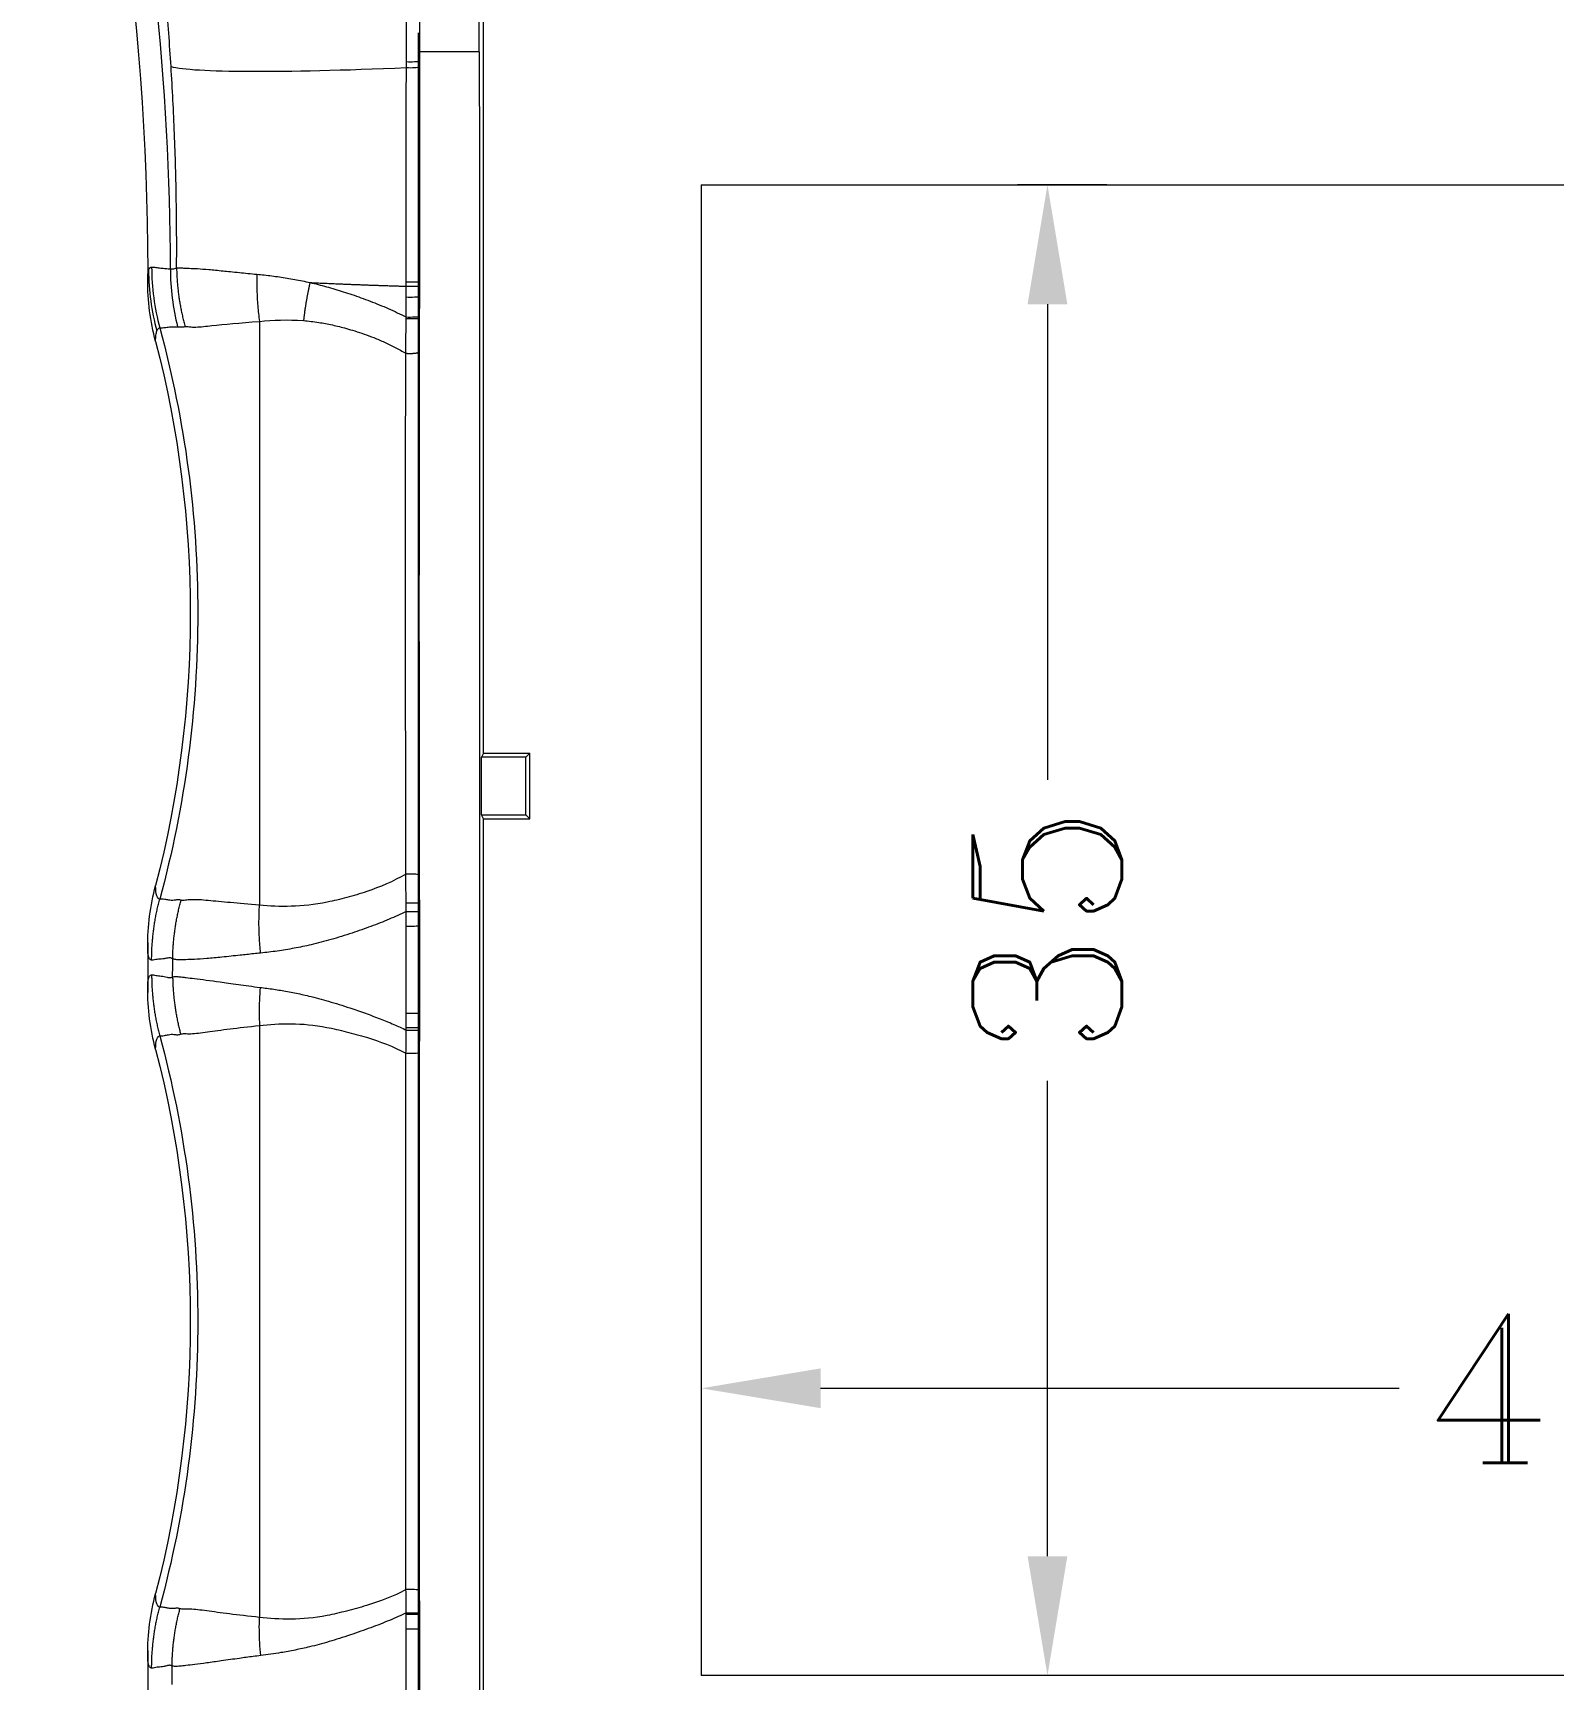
# Model space of a CAD drawing. Header units: millimetres. Extents: x -2408 to -1447, y -915 to -594.
# Drawn here: x -2146.39 to -2110.69, y -817.92 to -779.26 of the extents above; entities that cross this region are included whole.
import ezdxf

# ---------------------------------------------------------------- set-up
doc = ezdxf.new("R2010")
doc.units = ezdxf.units.MM
doc.layers.get('0').update_dxf_attribs({"linetype": 'CONTINUOUS'})
doc.layers.get('Defpoints').update_dxf_attribs({"linetype": 'CONTINUOUS'})
doc.layers.add('4', color=7, linetype='CONTINUOUS', true_color=0xffffff)
doc.styles.add('ROMANC', font='romanc.shx', dxfattribs={"bigfont": 'gbcbig.shx'})
doc.dimstyles.new('YanXiu', dxfattribs={"dimtxt": 2.5, "dimasz": 2.2, "dimexe": 0.66, "dimexo": 0.66, "dimgap": 0.66, "dimtad": 0, "dimdsep": 46, "dimtxsty": 'ROMANC', "dimcen": 0, "dimclrd": 256, "dimclre": 131, "dimclrt": 42, "dimazin": 2, "dimtfac": 1, "dimtofl": 0, "dimtmove": 0, "dimatfit": 3, "dimfxl": 0, "dimlwd": 5, "dimlwe": 5, "dimarcsym": 0})

# ---------------------------------------------------------------- blocks, each defined once
blk = doc.blocks.new('*D74')
at = {"color": 131, "lineweight": 5}
for p, q in [((1289.093, 584.17), (1287.001, 584.17)), ((1290.906, 549.17), (1287.001, 549.17))]:
    blk.add_line(p, q, dxfattribs=at)
at = {"lineweight": 5}
for p, q in [((1287.701, 581.37), (1287.701, 570.203)), ((1287.701, 551.97), (1287.701, 563.137))]:
    blk.add_line(p, q, dxfattribs=at)
for points in [[(1287.234, 581.37), (1288.168, 581.37), (1287.701, 584.17)], [(1287.234, 551.97), (1288.168, 551.97), (1287.701, 549.17)]]:
    blk.add_solid(points)
at = {"layer": 'Defpoints', "color": 0}
for p in [(1287.701, 584.17), (1289.793, 584.17, 35), (1291.606, 549.17, 35)]:
    blk.add_point(p, dxfattribs=at)
at = {"color": 42, "insert": (1287.701, 566.67), "char_height": 3.5, "attachment_point": 5, "rotation": 90, "style": 'ROMANC'}
blk.add_mtext('35', dxfattribs=at)
blk = doc.blocks.new('*D75')
at = {"color": 131, "lineweight": 5}
for p, q in [((1279.573, 557.582), (1279.573, 555.214)), ((1319.573, 557.582), (1319.573, 555.214))]:
    blk.add_line(p, q, dxfattribs=at)
at = {"lineweight": 5}
for p, q in [((1282.373, 555.913), (1295.956, 555.913)), ((1316.773, 555.913), (1303.189, 555.913))]:
    blk.add_line(p, q, dxfattribs=at)
for points in [[(1282.373, 556.38), (1282.373, 555.447), (1279.573, 555.913)], [(1316.773, 556.38), (1316.773, 555.447), (1319.573, 555.913)]]:
    blk.add_solid(points)
at = {"layer": 'Defpoints', "color": 0}
for p in [(1279.573, 558.282, 35), (1319.573, 558.282, 35), (1319.573, 555.913)]:
    blk.add_point(p, dxfattribs=at)
at = {"color": 42, "insert": (1299.573, 555.913), "char_height": 3.5, "attachment_point": 5, "style": 'ROMANC'}
blk.add_mtext('40', dxfattribs=at)

msp = doc.modelspace()

# ---------------------------------------------------------------- linework, layer by layer
at = {"layer": '4', "color": 7, "linetype": 'Continuous', "lineweight": 5}
for p, q in [((-2135.806, -796.172, 35), (-2135.806, -771.913, 35)), ((-2137.33, -779.92, 35), (-2137.31, -779.92, 35)), ((-2135.904, -779.706, 35), (-2137.31, -779.706, 35)), ((-2130.691, -782.832, 35), (-2090.691, -782.832, 35)), ((-2130.691, -782.832, 35), (-2130.691, -817.832, 35)), ((-2143.669, -784.832, 35), (-2143.691, -784.832, 35)), ((-2143.691, -784.832, 35), (-2143.691, -785.062, 35)), ((-2137.331, -785.101, 35), (-2137.312, -785.097, 35)), ((-2137.331, -785.455, 35), (-2137.312, -785.455, 35)), ((-2137.331, -785.96, 35), (-2137.313, -785.961, 35)), ((-2135.806, -796.172, 35), (-2135.852, -796.265, 35)), ((-2134.813, -796.265, 35), (-2135.852, -796.265, 35)), ((-2135.852, -797.62, 35), (-2135.852, -796.265, 35)), ((-2135.806, -796.172, 35), (-2134.721, -796.172, 35)), ((-2134.721, -796.172, 35), (-2134.813, -796.265, 35)), ((-2134.813, -797.62, 35), (-2134.813, -796.265, 35)), ((-2134.721, -797.713, 35), (-2134.721, -796.172, 35)), ((-2135.852, -797.62, 35), (-2134.813, -797.62, 35)), ((-2135.806, -797.713, 35), (-2135.852, -797.62, 35)), ((-2135.806, -821.972, 35), (-2135.806, -797.713, 35)), ((-2135.806, -797.713, 35), (-2134.721, -797.713, 35)), ((-2134.721, -797.713, 35), (-2134.813, -797.62, 35)), ((-2137.331, -799.7, 35), (-2137.312, -799.697, 35)), ((-2137.331, -800.23, 35), (-2137.311, -800.23, 35)), ((-2143.691, -800.727, 35), (-2143.691, -801.687, 35)), ((-2137.331, -802.276, 35), (-2137.311, -802.276, 35)), ((-2137.331, -802.616, 35), (-2137.312, -802.621, 35)), ((-2137.331, -816.401, 35), (-2137.312, -816.397, 35)), ((-2137.33, -816.744, 35), (-2137.311, -816.744, 35)), ((-2143.691, -817.352, 35), (-2143.691, -818.312, 35)), ((-2090.691, -817.832, 35), (-2130.691, -817.832, 35))]:
    msp.add_line(p, q, dxfattribs=at)
at = {"layer": '4', "color": 7, "linetype": 'Continuous', "lineweight": 5, "extrusion": (0, 0, -1)}
for centre, radius, start, end in [((2203.259, -784.832, -35), 59.568, 162.70001, 180), ((2168.13, -792.895, -35), 25.439, 165.4524, 194.5475), ((2168.13, -809.52, -35), 25.439, 165.4525, 194.5475)]:
    msp.add_arc(centre, radius, start, end, dxfattribs=at)
at = {"layer": '4', "color": 7, "linetype": 'Continuous', "lineweight": 5}
for centre, major_axis, ratio, start_param, end_param in [((-2133.298, -779.284, 35), (-9.976, -0.69), 0.054645, 0.158268, 1.119252), ((-2137.53, -779.92, 35), (-0.2, 0), 0.088503, 1.12535, 3.124071), ((-2137.53, -780.06, 35), (-0.2, 0), 0.087835, 1.124176, 3.124083), ((-2138.171, -784.832, 35), (-5.326, 1.374), 0.994395, 0.253894, 0.51783), ((-2138.106, -784.752, 35), (0.275, 5.493), 0.998486, 1.621938, 1.885169), ((-2137.705, -784.799, 35), (0.22, 5.496), 0.99133, 1.611012, 1.86115), ((-2137.531, -785.101, 35), (-0.2, 0), 0.043201, 1.104211, 3.124123), ((-2137.531, -785.455, 35), (-0.2, 0), 0.041864, 1.1045, 3.124124), ((-2137.531, -785.959, 35), (-0.2, 0.001), 0.047769, 1.102868, 3.124117), ((-2137.531, -785.924, 35), (-0.2, 0), 0.042414, 1.104905, 3.124122), ((-2137.532, -799.033, 35), (-0.2, 0), 0.095885, 3.159144, 5.227813), ((-2137.531, -799.7, 35), (-0.2, 0), 0.008289, 3.159043, 5.182129), ((-2137.531, -799.889, 35), (-0.2, 0), 0.019082, 1.112515, 3.124126), ((-2137.53, -800.23, 35), (-0.2, 0), 0.019407, 1.112674, 3.124136), ((-2137.53, -802.276, 35), (-0.2, 0), 0.01626, 1.113296, 3.124137), ((-2137.531, -802.616, 35), (-0.2, 0), 0.016604, 1.113385, 3.124136), ((-2137.531, -803.204, 35), (-0.2, 0), 0.09033, 1.079577, 3.12408), ((-2137.531, -815.831, 35), (-0.2, 0), 0.079997, 3.159105, 5.202777), ((-2137.531, -816.401, 35), (-0.2, 0), 0.006428, 3.159045, 5.168611), ((-2137.53, -816.744, 35), (-0.2, 0), 0.006096, 3.159046, 5.168618)]:
    msp.add_ellipse(centre, major_axis=major_axis, ratio=ratio, start_param=start_param, end_param=end_param, dxfattribs=at)
for points, degree in [([(-2135.904, -779.706, 35), (-2135.905, -777.937, 35), (-2135.907, -774.397, 35), (-2135.909, -769.086, 35), (-2135.91, -765.545, 35), (-2135.91, -763.774, 35)], 3), ([(-2137.294, -765.056, 35), (-2137.294, -765.667, 35), (-2137.296, -766.885, 35), (-2137.298, -768.711, 35), (-2137.3, -770.536, 35), (-2137.302, -772.365, 35), (-2137.305, -774.199, 35), (-2137.307, -776.035, 35), (-2137.309, -777.873, 35), (-2137.31, -779.094, 35), (-2137.31, -779.706, 35)], 3), ([(-2143.157, -784.802, 35), (-2143.16, -780.467, 35), (-2143.633, -776.132, 35), (-2144.566, -771.898, 35)], 3), ([(-2137.33, -779.92, 35), (-2137.33, -779.691, 35), (-2137.33, -779.471, 35), (-2137.33, -779.261, 35)], 3), ([(-2143.012, -784.776, 35), (-2143.008, -784.252, 35), (-2143.012, -783.203, 35), (-2143.056, -781.628, 35), (-2143.11, -780.577, 35), (-2143.143, -780.051, 35)], 3), ([(-2137.617, -780.076, 35), (-2137.617, -780.052, 35), (-2137.617, -780.006, 35), (-2137.617, -779.959, 35), (-2137.617, -779.936, 35)], 3), ([(-2137.331, -785.101, 35), (-2137.331, -784.511, 35), (-2137.331, -783.347, 35), (-2137.331, -781.671, 35), (-2137.331, -780.59, 35), (-2137.33, -780.06, 35)], 3), ([(-2137.33, -780.06, 35), (-2137.33, -780.037, 35), (-2137.33, -779.99, 35), (-2137.33, -779.943, 35), (-2137.33, -779.92, 35)], 3), ([(-2137.31, -779.706, 35), (-2137.31, -779.777, 35), (-2137.31, -779.849, 35), (-2137.31, -779.92, 35)], 3), ([(-2135.904, -779.706, 35), (-2135.896, -797.928, 35), (-2135.894, -816.194, 35), (-2135.9, -834.432, 35)], 3), ([(-2137.621, -785.109, 35), (-2137.621, -784.518, 35), (-2137.621, -783.359, 35), (-2137.619, -781.684, 35), (-2137.618, -780.605, 35), (-2137.617, -780.076, 35)], 3), ([(-2143.691, -785.062, 35), (-2143.691, -785.011, 35), (-2143.687, -784.922, 35), (-2143.676, -784.858, 35), (-2143.669, -784.832, 35)], 3), ([(-2143.506, -786.505, 35), (-2143.629, -786.034, 35), (-2143.691, -785.549, 35), (-2143.691, -785.062, 35)], 3), ([(-2143.669, -784.832, 35), (-2143.661, -784.807, 35), (-2143.642, -784.77, 35), (-2143.614, -784.758, 35), (-2143.598, -784.759, 35)], 3), ([(-2143.598, -784.759, 35), (-2143.583, -784.76, 35), (-2143.551, -784.762, 35), (-2143.498, -784.769, 35), (-2143.442, -784.776, 35), (-2143.384, -784.782, 35), (-2143.326, -784.787, 35), (-2143.268, -784.792, 35), (-2143.211, -784.798, 35), (-2143.175, -784.801, 35), (-2143.157, -784.802, 35)], 3), ([(-2143.157, -784.802, 35), (-2143.139, -784.803, 35), (-2143.103, -784.802, 35), (-2143.054, -784.796, 35), (-2143.026, -784.785, 35), (-2143.012, -784.776, 35)], 3), ([(-2141.127, -784.928, 35), (-2141.13, -785.052, 35), (-2141.13, -785.3, 35), (-2141.11, -785.67, 35), (-2141.082, -785.915, 35), (-2141.065, -786.036, 35)], 3), ([(-2137.621, -785.21, 35), (-2137.621, -785.176, 35), (-2137.621, -785.142, 35), (-2137.621, -785.109, 35)], 3), ([(-2137.621, -785.463, 35), (-2137.621, -785.378, 35), (-2137.621, -785.294, 35), (-2137.621, -785.21, 35)], 3), ([(-2137.621, -785.931, 35), (-2137.621, -785.853, 35), (-2137.621, -785.698, 35), (-2137.621, -785.541, 35), (-2137.621, -785.463, 35)], 3), ([(-2137.331, -785.202, 35), (-2137.331, -785.169, 35), (-2137.331, -785.135, 35), (-2137.331, -785.101, 35)], 3), ([(-2137.331, -785.455, 35), (-2137.331, -785.413, 35), (-2137.331, -785.329, 35), (-2137.331, -785.244, 35), (-2137.331, -785.202, 35)], 3), ([(-2137.331, -785.924, 35), (-2137.331, -785.847, 35), (-2137.331, -785.691, 35), (-2137.331, -785.534, 35), (-2137.331, -785.455, 35)], 3), ([(-2137.312, -785.455, 35), (-2137.312, -785.539, 35), (-2137.312, -785.706, 35), (-2137.313, -785.877, 35), (-2137.313, -785.961, 35)], 3), ([(-2137.312, -785.097, 35), (-2137.312, -785.219, 35), (-2137.312, -785.333, 35), (-2137.312, -785.455, 35)], 3), ([(-2143.475, -786.259, 35), (-2143.467, -786.236, 35), (-2143.447, -786.202, 35), (-2143.422, -786.19, 35), (-2143.407, -786.19, 35)], 3), ([(-2141.065, -786.036, 35), (-2140.753, -786.006, 35), (-2140.408, -785.988, 35), (-2140.032, -786.017, 35)], 3), ([(-2137.632, -786.783, 35), (-2137.63, -786.66, 35), (-2137.627, -786.401, 35), (-2137.623, -786.116, 35), (-2137.622, -785.967, 35)], 3), ([(-2137.622, -785.967, 35), (-2137.621, -785.961, 35), (-2137.621, -785.949, 35), (-2137.621, -785.937, 35), (-2137.621, -785.931, 35)], 3), ([(-2137.332, -786.756, 35), (-2137.332, -786.635, 35), (-2137.332, -786.382, 35), (-2137.332, -786.105, 35), (-2137.331, -785.96, 35)], 3), ([(-2137.331, -785.96, 35), (-2137.331, -785.954, 35), (-2137.331, -785.942, 35), (-2137.331, -785.93, 35), (-2137.331, -785.924, 35)], 3), ([(-2137.313, -785.961, 35), (-2137.313, -786.108, 35), (-2137.314, -786.399, 35), (-2137.315, -786.838, 35), (-2137.316, -787.276, 35), (-2137.317, -787.714, 35), (-2137.317, -788.16, 35), (-2137.318, -788.637, 35), (-2137.319, -789.165, 35), (-2137.319, -789.765, 35), (-2137.32, -790.433, 35), (-2137.32, -791.161, 35), (-2137.32, -791.943, 35), (-2137.321, -792.763, 35), (-2137.32, -793.605, 35), (-2137.32, -794.429, 35), (-2137.32, -795.187, 35), (-2137.319, -795.875, 35), (-2137.318, -796.486, 35), (-2137.318, -797.021, 35), (-2137.317, -797.498, 35), (-2137.316, -797.94, 35), (-2137.315, -798.378, 35), (-2137.314, -798.817, 35), (-2137.313, -799.258, 35), (-2137.313, -799.549, 35), (-2137.312, -799.697, 35)], 3), ([(-2143.506, -786.505, 35), (-2143.505, -786.449, 35), (-2143.498, -786.352, 35), (-2143.484, -786.285, 35), (-2143.475, -786.259, 35)], 3), ([(-2137.332, -799.033, 35), (-2137.332, -798.992, 35), (-2137.332, -798.907, 35), (-2137.332, -798.767, 35), (-2137.332, -798.614, 35), (-2137.332, -798.447, 35), (-2137.332, -798.264, 35), (-2137.332, -798.066, 35), (-2137.332, -797.85, 35), (-2137.332, -797.614, 35), (-2137.332, -797.357, 35), (-2137.332, -797.077, 35), (-2137.332, -796.771, 35), (-2137.332, -796.437, 35), (-2137.332, -796.072, 35), (-2137.332, -795.67, 35), (-2137.332, -795.231, 35), (-2137.332, -794.748, 35), (-2137.332, -794.224, 35), (-2137.332, -793.635, 35), (-2137.332, -792.999, 35), (-2137.332, -792.337, 35), (-2137.332, -791.641, 35), (-2137.333, -791.019, 35), (-2137.333, -790.469, 35), (-2137.333, -789.976, 35), (-2137.333, -789.535, 35), (-2137.333, -789.143, 35), (-2137.333, -788.792, 35), (-2137.333, -788.482, 35), (-2137.333, -788.206, 35), (-2137.333, -787.958, 35), (-2137.333, -787.733, 35), (-2137.333, -787.529, 35), (-2137.332, -787.344, 35), (-2137.332, -787.176, 35), (-2137.332, -787.022, 35), (-2137.332, -786.882, 35), (-2137.332, -786.796, 35), (-2137.332, -786.756, 35)], 3), ([(-2143.691, -800.727, 35), (-2143.691, -800.24, 35), (-2143.629, -799.756, 35), (-2143.506, -799.285, 35)], 3), ([(-2143.407, -799.6, 35), (-2143.468, -799.599, 35), (-2143.501, -799.496, 35), (-2143.506, -799.285, 35)], 3), ([(-2137.622, -799.699, 35), (-2137.623, -799.613, 35), (-2137.625, -799.448, 35), (-2137.628, -799.221, 35), (-2137.63, -799.083, 35), (-2137.631, -799.016, 35)], 3), ([(-2137.331, -799.7, 35), (-2137.331, -799.616, 35), (-2137.332, -799.455, 35), (-2137.332, -799.234, 35), (-2137.332, -799.097, 35), (-2137.332, -799.033, 35)], 3), ([(-2141.039, -800.87, 35), (-2141.052, -800.744, 35), (-2141.072, -800.492, 35), (-2141.081, -800.115, 35), (-2141.073, -799.867, 35), (-2141.065, -799.744, 35)], 3), ([(-2137.619, -799.892, 35), (-2137.62, -799.861, 35), (-2137.62, -799.797, 35), (-2137.621, -799.732, 35), (-2137.622, -799.699, 35)], 3), ([(-2137.331, -799.889, 35), (-2137.331, -799.858, 35), (-2137.331, -799.795, 35), (-2137.331, -799.732, 35), (-2137.331, -799.7, 35)], 3), ([(-2137.312, -799.697, 35), (-2137.312, -799.785, 35), (-2137.312, -799.965, 35), (-2137.311, -800.141, 35), (-2137.311, -800.23, 35)], 3), ([(-2137.619, -800.233, 35), (-2137.619, -800.177, 35), (-2137.619, -800.064, 35), (-2137.619, -799.95, 35), (-2137.619, -799.892, 35)], 3), ([(-2137.619, -802.279, 35), (-2137.619, -802.052, 35), (-2137.619, -801.597, 35), (-2137.619, -800.915, 35), (-2137.619, -800.461, 35), (-2137.619, -800.233, 35)], 3), ([(-2137.331, -802.276, 35), (-2137.331, -802.049, 35), (-2137.331, -801.594, 35), (-2137.331, -800.912, 35), (-2137.331, -800.457, 35), (-2137.331, -800.23, 35)], 3), ([(-2137.311, -800.23, 35), (-2137.311, -800.912, 35), (-2137.311, -801.594, 35), (-2137.311, -802.276, 35)], 3), ([(-2143.598, -801.037, 35), (-2143.619, -801.038, 35), (-2143.653, -801.016, 35), (-2143.684, -800.913, 35), (-2143.691, -800.797, 35), (-2143.691, -800.727, 35)], 3), ([(-2143.688, -800.622, 35), (-2143.689, -800.745, 35)], 1), ([(-2143.105, -801.427, 35), (-2143.104, -801.286, 35), (-2143.104, -801.145, 35), (-2143.104, -801.004, 35)], 3), ([(-2143.691, -801.687, 35), (-2143.691, -801.617, 35), (-2143.684, -801.501, 35), (-2143.653, -801.398, 35), (-2143.619, -801.377, 35), (-2143.598, -801.378, 35)], 3), ([(-2143.506, -803.13, 35), (-2143.629, -802.659, 35), (-2143.691, -802.174, 35), (-2143.691, -801.687, 35)], 3), ([(-2143.689, -801.659, 35), (-2143.688, -801.793, 35)], 1), ([(-2141.049, -801.675, 35), (-2141.058, -801.775, 35), (-2141.07, -801.975, 35), (-2141.076, -802.273, 35), (-2141.07, -802.471, 35), (-2141.066, -802.57, 35)], 3), ([(-2137.619, -802.619, 35), (-2137.619, -802.563, 35), (-2137.619, -802.451, 35), (-2137.619, -802.337, 35), (-2137.619, -802.279, 35)], 3), ([(-2137.311, -802.276, 35), (-2137.311, -802.335, 35), (-2137.311, -802.448, 35), (-2137.312, -802.566, 35), (-2137.312, -802.621, 35)], 3), ([(-2143.506, -803.13, 35), (-2143.501, -802.919, 35), (-2143.468, -802.815, 35), (-2143.407, -802.815, 35)], 3), ([(-2137.619, -802.677, 35), (-2137.619, -802.667, 35), (-2137.619, -802.648, 35), (-2137.619, -802.628, 35), (-2137.619, -802.619, 35)], 3), ([(-2137.331, -802.675, 35), (-2137.331, -802.655, 35), (-2137.331, -802.636, 35), (-2137.331, -802.616, 35)], 3), ([(-2137.331, -803.204, 35), (-2137.331, -803.122, 35), (-2137.331, -802.952, 35), (-2137.331, -802.769, 35), (-2137.331, -802.675, 35)], 3), ([(-2137.331, -815.83, 35), (-2137.331, -815.791, 35), (-2137.331, -815.707, 35), (-2137.331, -815.569, 35), (-2137.331, -815.418, 35), (-2137.331, -815.252, 35), (-2137.331, -815.072, 35), (-2137.331, -814.876, 35), (-2137.332, -814.662, 35), (-2137.332, -814.43, 35), (-2137.332, -814.176, 35), (-2137.332, -813.9, 35), (-2137.332, -813.598, 35), (-2137.332, -813.269, 35), (-2137.332, -812.909, 35), (-2137.332, -812.515, 35), (-2137.332, -812.082, 35), (-2137.332, -811.608, 35), (-2137.332, -811.091, 35), (-2137.332, -810.517, 35), (-2137.332, -809.892, 35), (-2137.332, -809.242, 35), (-2137.332, -808.587, 35), (-2137.332, -807.968, 35), (-2137.332, -807.424, 35), (-2137.332, -806.94, 35), (-2137.332, -806.502, 35), (-2137.332, -806.106, 35), (-2137.332, -805.745, 35), (-2137.332, -805.417, 35), (-2137.332, -805.118, 35), (-2137.332, -804.844, 35), (-2137.332, -804.593, 35), (-2137.332, -804.362, 35), (-2137.332, -804.151, 35), (-2137.332, -803.957, 35), (-2137.331, -803.778, 35), (-2137.331, -803.614, 35), (-2137.331, -803.463, 35), (-2137.331, -803.326, 35), (-2137.331, -803.243, 35), (-2137.331, -803.204, 35)], 3), ([(-2143.691, -817.352, 35), (-2143.691, -816.865, 35), (-2143.629, -816.381, 35), (-2143.506, -815.91, 35)], 3), ([(-2143.407, -816.225, 35), (-2143.468, -816.224, 35), (-2143.501, -816.121, 35), (-2143.506, -815.91, 35)], 3), ([(-2137.331, -816.363, 35), (-2137.331, -816.268, 35), (-2137.331, -816.083, 35), (-2137.331, -815.912, 35), (-2137.331, -815.83, 35)], 3), ([(-2137.619, -816.4, 35), (-2137.619, -816.394, 35), (-2137.619, -816.382, 35), (-2137.619, -816.369, 35), (-2137.619, -816.362, 35)], 3), ([(-2137.619, -816.742, 35), (-2137.619, -816.687, 35), (-2137.619, -816.574, 35), (-2137.619, -816.459, 35), (-2137.619, -816.4, 35)], 3), ([(-2137.331, -816.401, 35), (-2137.331, -816.388, 35), (-2137.331, -816.376, 35), (-2137.331, -816.363, 35)], 3), ([(-2137.312, -816.397, 35), (-2137.311, -816.452, 35), (-2137.311, -816.57, 35), (-2137.311, -816.685, 35), (-2137.311, -816.744, 35)], 3), ([(-2141.037, -817.365, 35), (-2141.047, -817.264, 35), (-2141.062, -817.064, 35), (-2141.071, -816.765, 35), (-2141.069, -816.567, 35), (-2141.065, -816.468, 35)], 3), ([(-2137.619, -818.858, 35), (-2137.619, -818.623, 35), (-2137.619, -818.153, 35), (-2137.619, -817.448, 35), (-2137.619, -816.978, 35), (-2137.619, -816.742, 35)], 3), ([(-2137.33, -818.86, 35), (-2137.33, -818.625, 35), (-2137.33, -818.155, 35), (-2137.33, -817.449, 35), (-2137.33, -816.979, 35), (-2137.33, -816.744, 35)], 3), ([(-2143.598, -817.662, 35), (-2143.619, -817.663, 35), (-2143.653, -817.641, 35), (-2143.684, -817.538, 35), (-2143.691, -817.422, 35), (-2143.691, -817.352, 35)], 3), ([(-2143.688, -817.247, 35), (-2143.689, -817.37, 35)], 1), ([(-2143.119, -818.043, 35), (-2143.119, -817.899, 35), (-2143.119, -817.754, 35), (-2143.119, -817.609, 35)], 3)]:
    msp.add_open_spline(points, degree=degree, dxfattribs=at)
for points, knots in [([(-2137.617, -779.936, 35), (-2137.616, -779.467, 35), (-2137.614, -778.486, 35), (-2137.61, -776.638, 35), (-2137.604, -774.692, 35), (-2137.597, -772.565, 35), (-2137.59, -770.87, 35), (-2137.584, -769.357, 35), (-2137.578, -768.024, 35), (-2137.572, -766.656, 35), (-2137.567, -765.672, 35), (-2137.565, -765.2, 35)], [0, 0, 0, 0, 0.095356, 0.19945, 0.37625, 0.491844, 0.632783, 0.721617, 0.799941, 0.904161, 1, 1, 1, 1]), ([(-2143.143, -780.051, 35), (-2143.16, -779.79, 35), (-2143.194, -779.276, 35), (-2143.254, -778.52, 35), (-2143.319, -777.794, 35), (-2143.387, -777.098, 35), (-2143.499, -776.056, 35), (-2143.665, -774.696, 35), (-2143.901, -773.015, 35), (-2144.15, -771.392, 35), (-2144.379, -769.979, 35), (-2144.578, -768.77, 35), (-2144.746, -767.746, 35), (-2144.855, -767.067, 35), (-2144.909, -766.726, 35)], [0, 0, 0, 0, 0.05792, 0.11373, 0.167431, 0.219024, 0.268511, 0.399443, 0.522793, 0.645819, 0.765666, 0.843644, 0.921755, 1, 1, 1, 1]), ([(-2137.31, -779.92, 35), (-2137.311, -780.496, 35), (-2137.311, -781.071, 35), (-2137.312, -782.221, 35), (-2137.312, -782.796, 35), (-2137.312, -783.946, 35), (-2137.312, -784.521, 35), (-2137.312, -785.097, 35)], [0, 0, 0, 0, 0.333513, 0.333513, 0.666755, 0.666755, 1, 1, 1, 1]), ([(-2143.012, -784.776, 35), (-2143.002, -784.776, 35), (-2142.981, -784.774, 35), (-2142.93, -784.775, 35), (-2142.868, -784.781, 35), (-2142.79, -784.785, 35), (-2142.688, -784.789, 35), (-2142.52, -784.796, 35), (-2142.258, -784.816, 35), (-2141.99, -784.842, 35), (-2141.742, -784.867, 35), (-2141.548, -784.887, 35), (-2141.34, -784.908, 35), (-2141.198, -784.921, 35), (-2141.127, -784.928, 35)], [0, 0, 0, 0, 0.039647, 0.083563, 0.172163, 0.221243, 0.276254, 0.403908, 0.547815, 0.701277, 0.772236, 0.853948, 0.92696, 1, 1, 1, 1]), ([(-2141.127, -784.928, 35), (-2141.069, -784.933, 35), (-2140.955, -784.945, 35), (-2140.778, -784.966, 35), (-2140.6, -784.99, 35), (-2140.421, -785.018, 35), (-2140.241, -785.049, 35), (-2140.061, -785.084, 35), (-2139.939, -785.11, 35), (-2139.879, -785.123, 35)], [0, 0, 0, 0, 0.15261, 0.301986, 0.448109, 0.590967, 0.73056, 0.866898, 1, 1, 1, 1]), ([(-2139.879, -785.123, 35), (-2139.815, -785.138, 35), (-2139.689, -785.168, 35), (-2139.494, -785.22, 35), (-2139.297, -785.276, 35), (-2139.098, -785.337, 35), (-2138.823, -785.428, 35), (-2138.472, -785.555, 35), (-2138.045, -785.729, 35), (-2137.761, -785.864, 35), (-2137.621, -785.931, 35)], [0, 0, 0, 0, 0.090908, 0.18141, 0.271519, 0.361248, 0.450612, 0.638244, 0.821257, 1, 1, 1, 1]), ([(-2143.407, -786.19, 35), (-2143.394, -786.189, 35), (-2143.366, -786.188, 35), (-2143.304, -786.181, 35), (-2143.217, -786.17, 35), (-2143.122, -786.159, 35), (-2143.046, -786.16, 35), (-2143.007, -786.162, 35), (-2142.988, -786.163, 35)], [0, 0, 0, 0, 0.146531, 0.314566, 0.582481, 0.807884, 0.905602, 1, 1, 1, 1]), ([(-2143.407, -786.19, 35), (-2142.817, -788.366, 35), (-2142.515, -790.617, 35), (-2142.513, -795.139, 35), (-2142.814, -797.411, 35), (-2143.407, -799.6, 35)], [0, 0, 0, 0, 0.5, 0.5, 1, 1, 1, 1]), ([(-2142.988, -786.163, 35), (-2142.96, -786.164, 35), (-2142.919, -786.165, 35), (-2142.859, -786.163, 35), (-2142.828, -786.159, 35), (-2142.813, -786.157, 35)], [0, 0, 0, 0, 0.515509, 0.773553, 1, 1, 1, 1]), ([(-2142.813, -786.157, 35), (-2142.786, -786.153, 35), (-2142.752, -786.157, 35), (-2142.663, -786.167, 35), (-2142.611, -786.171, 35), (-2142.502, -786.167, 35), (-2142.443, -786.162, 35), (-2142.319, -786.15, 35), (-2142.253, -786.142, 35), (-2141.898, -786.104, 35), (-2141.531, -786.072, 35), (-2141.065, -786.036, 35)], [0, 0, 0, 0, 0.125, 0.125, 0.25, 0.25, 0.375, 0.375, 0.5, 0.5, 1, 1, 1, 1]), ([(-2141.065, -786.036, 35), (-2141.065, -786.138, 35), (-2141.065, -786.448, 35), (-2141.065, -787.076, 35), (-2141.065, -788.034, 35), (-2141.065, -789.333, 35), (-2141.065, -790.983, 35), (-2141.065, -792.992, 35), (-2141.065, -795.076, 35), (-2141.065, -796.938, 35), (-2141.065, -798.3, 35), (-2141.065, -799.18, 35), (-2141.065, -799.607, 35), (-2141.065, -799.744, 35)], [0, 0, 0, 0, 0.023625, 0.071249, 0.142872, 0.238478, 0.358, 0.501257, 0.669932, 0.804028, 0.903721, 0.969048, 1, 1, 1, 1]), ([(-2140.032, -786.017, 35), (-2139.973, -786.023, 35), (-2139.856, -786.033, 35), (-2139.631, -786.064, 35), (-2139.356, -786.116, 35), (-2139.072, -786.187, 35), (-2138.748, -786.282, 35), (-2138.449, -786.386, 35), (-2138.131, -786.523, 35), (-2137.88, -786.644, 35), (-2137.714, -786.737, 35), (-2137.632, -786.783, 35)], [0, 0, 0, 0, 0.080364, 0.160759, 0.298501, 0.436587, 0.516868, 0.69786, 0.799024, 0.899797, 1, 1, 1, 1]), ([(-2137.631, -799.016, 35), (-2137.631, -798.905, 35), (-2137.631, -798.673, 35), (-2137.632, -798.276, 35), (-2137.632, -797.807, 35), (-2137.633, -796.939, 35), (-2137.633, -795.879, 35), (-2137.634, -794.559, 35), (-2137.634, -793.25, 35), (-2137.634, -791.843, 35), (-2137.634, -790.263, 35), (-2137.634, -789.002, 35), (-2137.633, -788.023, 35), (-2137.633, -787.535, 35), (-2137.632, -787.129, 35), (-2137.632, -786.895, 35), (-2137.632, -786.783, 35)], [0, 0, 0, 0, 0.027367, 0.057059, 0.097361, 0.142222, 0.2698, 0.356755, 0.46488, 0.589851, 0.700912, 0.852018, 0.899518, 0.942156, 0.972228, 1, 1, 1, 1]), ([(-2137.631, -799.016, 35), (-2137.926, -799.186, 35), (-2138.236, -799.319, 35), (-2138.705, -799.478, 35), (-2138.861, -799.523, 35), (-2139.171, -799.606, 35), (-2139.324, -799.643, 35), (-2139.771, -799.733, 35), (-2140.053, -799.763, 35), (-2140.584, -799.779, 35), (-2140.833, -799.765, 35), (-2141.065, -799.744, 35)], [0, 0, 0, 0, 0.25, 0.25, 0.375, 0.375, 0.5, 0.5, 0.75, 0.75, 1, 1, 1, 1]), ([(-2142.907, -799.627, 35), (-2142.917, -799.624, 35), (-2142.938, -799.62, 35), (-2142.967, -799.618, 35), (-2142.998, -799.619, 35), (-2143.032, -799.623, 35), (-2143.105, -799.634, 35), (-2143.175, -799.63, 35), (-2143.246, -799.616, 35), (-2143.303, -799.608, 35), (-2143.359, -799.603, 35), (-2143.393, -799.601, 35), (-2143.407, -799.6, 35)], [0, 0, 0, 0, 0.03804, 0.076452, 0.115185, 0.165088, 0.227126, 0.456697, 0.548371, 0.662694, 0.85177, 1, 1, 1, 1]), ([(-2141.065, -799.744, 35), (-2141.32, -799.722, 35), (-2141.545, -799.702, 35), (-2141.944, -799.666, 35), (-2142.118, -799.65, 35), (-2142.344, -799.629, 35), (-2142.414, -799.623, 35), (-2142.545, -799.615, 35), (-2142.606, -799.614, 35), (-2142.718, -799.619, 35), (-2142.766, -799.625, 35), (-2142.847, -799.632, 35), (-2142.88, -799.633, 35), (-2142.907, -799.627, 35)], [0, 0, 0, 0, 0.25, 0.25, 0.5, 0.5, 0.625, 0.625, 0.75, 0.75, 0.875, 0.875, 1, 1, 1, 1]), ([(-2137.619, -799.892, 35), (-2137.686, -799.924, 35), (-2137.82, -799.987, 35), (-2138.025, -800.076, 35), (-2138.235, -800.162, 35), (-2138.45, -800.244, 35), (-2138.668, -800.323, 35), (-2138.984, -800.431, 35), (-2139.384, -800.555, 35), (-2139.838, -800.673, 35), (-2140.26, -800.76, 35), (-2140.659, -800.826, 35), (-2140.91, -800.855, 35), (-2141.039, -800.87, 35)], [0, 0, 0, 0, 0.053051, 0.107651, 0.163835, 0.221632, 0.281065, 0.342152, 0.481457, 0.618189, 0.739277, 0.866583, 1, 1, 1, 1]), ([(-2137.331, -800.23, 35), (-2137.331, -800.17, 35), (-2137.331, -800.056, 35), (-2137.331, -799.943, 35), (-2137.331, -799.889, 35)], [0, 0, 0, 0, 0.520418, 1, 1, 1, 1]), ([(-2141.039, -800.87, 35), (-2141.094, -800.875, 35), (-2141.205, -800.886, 35), (-2141.364, -800.903, 35), (-2141.542, -800.922, 35), (-2141.74, -800.944, 35), (-2142.01, -800.972, 35), (-2142.309, -800.999, 35), (-2142.587, -801.017, 35), (-2142.791, -801.024, 35), (-2142.933, -801.029, 35), (-2143.018, -801.026, 35), (-2143.072, -801.016, 35), (-2143.093, -801.008, 35), (-2143.104, -801.004, 35)], [0, 0, 0, 0, 0.051087, 0.10203, 0.152812, 0.228957, 0.309205, 0.456991, 0.602906, 0.72319, 0.824886, 0.916289, 0.958069, 1, 1, 1, 1]), ([(-2143.104, -801.004, 35), (-2143.11, -801, 35), (-2143.123, -800.991, 35), (-2143.144, -800.984, 35), (-2143.169, -800.981, 35), (-2143.199, -800.982, 35), (-2143.234, -800.988, 35), (-2143.27, -800.995, 35), (-2143.317, -801.006, 35), (-2143.374, -801.011, 35), (-2143.439, -801.015, 35), (-2143.503, -801.024, 35), (-2143.556, -801.033, 35), (-2143.586, -801.035, 35), (-2143.598, -801.037, 35)], [0, 0, 0, 0, 0.027162, 0.057509, 0.091068, 0.136381, 0.196104, 0.254837, 0.313571, 0.438147, 0.568421, 0.704991, 0.877527, 1, 1, 1, 1]), ([(-2143.598, -801.378, 35), (-2143.585, -801.379, 35), (-2143.555, -801.382, 35), (-2143.501, -801.393, 35), (-2143.438, -801.403, 35), (-2143.374, -801.408, 35), (-2143.307, -801.418, 35), (-2143.247, -801.434, 35), (-2143.2, -801.444, 35), (-2143.167, -801.447, 35), (-2143.136, -801.444, 35), (-2143.115, -801.432, 35), (-2143.105, -801.427, 35)], [0, 0, 0, 0, 0.130756, 0.296626, 0.433263, 0.563435, 0.687796, 0.803955, 0.863741, 0.908608, 0.95811, 1, 1, 1, 1]), ([(-2143.105, -801.427, 35), (-2143.095, -801.424, 35), (-2143.073, -801.42, 35), (-2143.033, -801.418, 35), (-2142.985, -801.42, 35), (-2142.933, -801.425, 35), (-2142.868, -801.434, 35), (-2142.764, -801.447, 35), (-2142.51, -801.476, 35), (-2142.168, -801.521, 35), (-2141.789, -801.576, 35), (-2141.565, -801.608, 35), (-2141.317, -801.641, 35), (-2141.139, -801.664, 35), (-2141.049, -801.675, 35)], [0, 0, 0, 0, 0.040819, 0.084482, 0.131058, 0.180614, 0.220692, 0.283502, 0.399781, 0.677991, 0.750675, 0.83446, 0.917021, 1, 1, 1, 1]), ([(-2141.049, -801.675, 35), (-2140.996, -801.681, 35), (-2140.893, -801.694, 35), (-2140.734, -801.717, 35), (-2140.52, -801.751, 35), (-2140.247, -801.8, 35), (-2139.872, -801.882, 35), (-2139.441, -801.997, 35), (-2138.995, -802.138, 35), (-2138.588, -802.278, 35), (-2138.242, -802.407, 35), (-2137.922, -802.537, 35), (-2137.717, -802.632, 35), (-2137.619, -802.677, 35)], [0, 0, 0, 0, 0.055549, 0.109094, 0.160615, 0.267099, 0.36904, 0.503491, 0.644807, 0.74497, 0.837477, 0.922434, 1, 1, 1, 1]), ([(-2137.331, -802.616, 35), (-2137.331, -802.579, 35), (-2137.331, -802.504, 35), (-2137.33, -802.391, 35), (-2137.331, -802.315, 35), (-2137.331, -802.276, 35)], [0, 0, 0, 0, 0.333311, 0.666655, 1, 1, 1, 1]), ([(-2143.407, -802.815, 35), (-2143.393, -802.814, 35), (-2143.362, -802.812, 35), (-2143.296, -802.805, 35), (-2143.218, -802.789, 35), (-2143.142, -802.773, 35), (-2143.084, -802.777, 35), (-2143.038, -802.785, 35), (-2143, -802.786, 35), (-2142.962, -802.785, 35), (-2142.932, -802.776, 35), (-2142.918, -802.772, 35)], [0, 0, 0, 0, 0.140639, 0.322049, 0.54534, 0.662375, 0.773196, 0.840758, 0.884537, 0.94325, 1, 1, 1, 1]), ([(-2143.407, -802.815, 35), (-2142.816, -804.997, 35), (-2142.514, -807.256, 35), (-2142.514, -811.779, 35), (-2142.815, -814.041, 35), (-2143.407, -816.225, 35)], [0, 0, 0, 0, 0.5, 0.5, 1, 1, 1, 1]), ([(-2142.918, -802.772, 35), (-2142.892, -802.763, 35), (-2142.86, -802.76, 35), (-2142.782, -802.76, 35), (-2142.735, -802.763, 35), (-2142.625, -802.76, 35), (-2142.565, -802.754, 35), (-2142.434, -802.739, 35), (-2142.364, -802.729, 35), (-2142.136, -802.697, 35), (-2141.961, -802.673, 35), (-2141.555, -802.622, 35), (-2141.325, -802.596, 35), (-2141.066, -802.57, 35)], [0, 0, 0, 0, 0.125, 0.125, 0.25, 0.25, 0.375, 0.375, 0.5, 0.5, 0.75, 0.75, 1, 1, 1, 1]), ([(-2141.066, -802.57, 35), (-2140.834, -802.545, 35), (-2140.587, -802.526, 35), (-2140.059, -802.531, 35), (-2139.78, -802.556, 35), (-2139.335, -802.641, 35), (-2139.183, -802.677, 35), (-2138.871, -802.756, 35), (-2138.713, -802.799, 35), (-2138.239, -802.943, 35), (-2137.924, -803.061, 35), (-2137.626, -803.219, 35)], [0, 0, 0, 0, 0.25, 0.25, 0.5, 0.5, 0.625, 0.625, 0.75, 0.75, 1, 1, 1, 1]), ([(-2141.066, -802.57, 35), (-2141.066, -802.699, 35), (-2141.066, -803.12, 35), (-2141.066, -803.999, 35), (-2141.066, -805.379, 35), (-2141.065, -807.273, 35), (-2141.065, -809.516, 35), (-2141.065, -811.759, 35), (-2141.065, -813.653, 35), (-2141.065, -815.034, 35), (-2141.065, -815.916, 35), (-2141.065, -816.338, 35), (-2141.065, -816.468, 35)], [0, 0, 0, 0, 0.028777, 0.093197, 0.193249, 0.328919, 0.500161, 0.671232, 0.806753, 0.906725, 0.971141, 1, 1, 1, 1]), ([(-2137.626, -803.219, 35), (-2137.625, -803.133, 35), (-2137.622, -802.952, 35), (-2137.62, -802.771, 35), (-2137.619, -802.677, 35)], [0, 0, 0, 0, 0.481417, 1, 1, 1, 1]), ([(-2137.312, -802.621, 35), (-2137.316, -804.916, 35), (-2137.317, -807.212, 35), (-2137.317, -811.804, 35), (-2137.316, -814.101, 35), (-2137.312, -816.397, 35)], [0, 0, 0, 0, 0.5, 0.5, 1, 1, 1, 1]), ([(-2137.626, -815.817, 35), (-2137.626, -815.7, 35), (-2137.626, -815.455, 35), (-2137.627, -815.033, 35), (-2137.627, -814.531, 35), (-2137.628, -813.583, 35), (-2137.627, -812.414, 35), (-2137.627, -810.95, 35), (-2137.627, -809.544, 35), (-2137.627, -808.124, 35), (-2137.627, -806.622, 35), (-2137.628, -805.44, 35), (-2137.627, -804.495, 35), (-2137.627, -803.997, 35), (-2137.626, -803.579, 35), (-2137.626, -803.336, 35), (-2137.626, -803.219, 35)], [0, 0, 0, 0, 0.027936, 0.058505, 0.100487, 0.14769, 0.284278, 0.378877, 0.496009, 0.618606, 0.716688, 0.853484, 0.900278, 0.941945, 0.972264, 1, 1, 1, 1]), ([(-2137.626, -815.817, 35), (-2137.923, -815.976, 35), (-2138.238, -816.094, 35), (-2138.711, -816.238, 35), (-2138.869, -816.281, 35), (-2139.18, -816.36, 35), (-2139.332, -816.396, 35), (-2139.777, -816.481, 35), (-2140.057, -816.506, 35), (-2140.586, -816.512, 35), (-2140.833, -816.493, 35), (-2141.065, -816.468, 35)], [0, 0, 0, 0, 0.25, 0.25, 0.375, 0.375, 0.5, 0.5, 0.75, 0.75, 1, 1, 1, 1]), ([(-2137.619, -816.362, 35), (-2137.62, -816.268, 35), (-2137.622, -816.086, 35), (-2137.624, -815.904, 35), (-2137.626, -815.817, 35)], [0, 0, 0, 0, 0.518561, 1, 1, 1, 1]), ([(-2142.933, -816.265, 35), (-2142.943, -816.262, 35), (-2142.963, -816.256, 35), (-2142.99, -816.253, 35), (-2143.018, -816.254, 35), (-2143.05, -816.257, 35), (-2143.094, -816.263, 35), (-2143.148, -816.265, 35), (-2143.215, -816.253, 35), (-2143.28, -816.237, 35), (-2143.336, -816.231, 35), (-2143.376, -816.226, 35), (-2143.398, -816.225, 35), (-2143.407, -816.225, 35)], [0, 0, 0, 0, 0.038661, 0.077342, 0.116018, 0.162663, 0.227408, 0.331676, 0.455036, 0.627312, 0.775177, 0.899263, 1, 1, 1, 1]), ([(-2141.065, -816.468, 35), (-2141.328, -816.441, 35), (-2141.561, -816.414, 35), (-2141.972, -816.362, 35), (-2142.149, -816.337, 35), (-2142.379, -816.306, 35), (-2142.45, -816.297, 35), (-2142.581, -816.282, 35), (-2142.642, -816.277, 35), (-2142.75, -816.275, 35), (-2142.797, -816.277, 35), (-2142.875, -816.276, 35), (-2142.907, -816.273, 35), (-2142.933, -816.265, 35)], [0, 0, 0, 0, 0.25, 0.25, 0.5, 0.5, 0.625, 0.625, 0.75, 0.75, 0.875, 0.875, 1, 1, 1, 1]), ([(-2137.619, -816.362, 35), (-2137.682, -816.392, 35), (-2137.813, -816.454, 35), (-2138.016, -816.541, 35), (-2138.231, -816.628, 35), (-2138.457, -816.713, 35), (-2138.692, -816.798, 35), (-2139.022, -816.912, 35), (-2139.427, -817.04, 35), (-2139.857, -817.156, 35), (-2140.233, -817.238, 35), (-2140.534, -817.293, 35), (-2140.804, -817.335, 35), (-2140.958, -817.354, 35), (-2141.037, -817.365, 35)], [0, 0, 0, 0, 0.050697, 0.104655, 0.16193, 0.222563, 0.286589, 0.354031, 0.495219, 0.62945, 0.731693, 0.83846, 0.916965, 1, 1, 1, 1]), ([(-2137.33, -816.744, 35), (-2137.33, -816.705, 35), (-2137.33, -816.628, 35), (-2137.331, -816.514, 35), (-2137.331, -816.439, 35), (-2137.331, -816.401, 35)], [0, 0, 0, 0, 0.333346, 0.66669, 1, 1, 1, 1]), ([(-2137.311, -816.744, 35), (-2137.311, -817.096, 35), (-2137.311, -817.802, 35), (-2137.311, -818.507, 35), (-2137.311, -818.86, 35)], [0, 0, 0, 0, 0.500001, 1, 1, 1, 1]), ([(-2141.037, -817.365, 35), (-2141.096, -817.372, 35), (-2141.212, -817.386, 35), (-2141.379, -817.408, 35), (-2141.56, -817.433, 35), (-2141.757, -817.462, 35), (-2142.02, -817.499, 35), (-2142.308, -817.539, 35), (-2142.582, -817.573, 35), (-2142.787, -817.598, 35), (-2142.936, -817.616, 35), (-2143.027, -817.622, 35), (-2143.085, -817.618, 35), (-2143.108, -817.612, 35), (-2143.119, -817.609, 35)], [0, 0, 0, 0, 0.05309, 0.106027, 0.158791, 0.232419, 0.311891, 0.452395, 0.589707, 0.711816, 0.812355, 0.909593, 0.954636, 1, 1, 1, 1]), ([(-2143.119, -817.609, 35), (-2143.125, -817.606, 35), (-2143.138, -817.599, 35), (-2143.158, -817.594, 35), (-2143.182, -817.593, 35), (-2143.211, -817.597, 35), (-2143.248, -817.605, 35), (-2143.283, -817.614, 35), (-2143.328, -817.625, 35), (-2143.38, -817.631, 35), (-2143.443, -817.636, 35), (-2143.504, -817.647, 35), (-2143.557, -817.658, 35), (-2143.585, -817.66, 35), (-2143.598, -817.662, 35)], [0, 0, 0, 0, 0.026867, 0.057346, 0.091469, 0.133867, 0.196372, 0.27111, 0.313234, 0.437239, 0.567197, 0.70378, 0.873027, 1, 1, 1, 1])]:
    msp.add_open_spline(points, degree=3, knots=knots, dxfattribs=at)
for points, weights in [([(-2143.012, -784.776, 35), (-2143.005, -785.243, 35), (-2142.938, -785.706, 35), (-2142.813, -786.157, 35)], [1.00408488007, 0.998638505554, 0.998638373315, 1.00408448335]), ([(-2139.879, -785.123, 35), (-2139.949, -785.424, 35), (-2140, -785.723, 35), (-2140.032, -786.017, 35)], [1.00187935881, 0.999373920127, 0.999373547119, 1.00187823978]), ([(-2139.879, -785.123, 35), (-2139.195, -785.156, 35), (-2138.436, -785.185, 35), (-2137.621, -785.21, 35)], [1.01008890452, 1.01959026174, 1.03580263913, 1.0587260367]), ([(-2143.598, -801.037, 35), (-2143.598, -800.551, 35), (-2143.534, -800.069, 35), (-2143.407, -799.6, 35)], [1.0043762463, 0.998539312454, 0.998541251877, 1.00438206457]), ([(-2143.104, -801.004, 35), (-2143.096, -800.538, 35), (-2143.03, -800.077, 35), (-2142.907, -799.627, 35)], [1.0043779904, 0.99875302618, 0.998548395192, 1.00376409744]), ([(-2143.598, -801.378, 35), (-2143.598, -801.864, 35), (-2143.534, -802.346, 35), (-2143.407, -802.815, 35)], [1.0043801671, 0.998538882149, 0.998539944493, 1.00438335413]), ([(-2143.105, -801.427, 35), (-2143.098, -801.881, 35), (-2143.036, -802.332, 35), (-2142.918, -802.772, 35)], [1.00387054236, 0.998709918383, 0.998709819215, 1.00387024486]), ([(-2143.598, -817.662, 35), (-2143.598, -817.176, 35), (-2143.534, -816.694, 35), (-2143.407, -816.225, 35)], [1.0043772132, 0.99853834661, 0.998540930074, 1.0043849636]), ([(-2143.119, -817.61, 35), (-2143.113, -817.156, 35), (-2143.051, -816.705, 35), (-2142.933, -816.265, 35)], [1.00438185207, 0.99889446653, 0.998560963342, 1.0033813425])]:
    msp.add_rational_spline(points, weights, degree=3, dxfattribs=at)
for points, weights, knots in [([(-2137.621, -785.21, 35), (-2137.556, -785.211, 35), (-2137.485, -785.211, 35), (-2137.427, -785.209, 35), (-2137.369, -785.208, 35), (-2137.332, -785.205, 35), (-2137.331, -785.202, 35)], [1.00386738291, 0.981627800283, 1.05530560813, 1.22490080644, 1.05533307533, 0.981651668137, 1.00385658486], [0, 0, 0, 0, 0.50004, 0.50004, 0.50004, 1, 1, 1, 1]), ([(-2137.632, -786.783, 35), (-2137.567, -786.789, 35), (-2137.494, -786.789, 35), (-2137.434, -786.783, 35), (-2137.373, -786.778, 35), (-2137.334, -786.768, 35), (-2137.332, -786.756, 35)], [1.00474626174, 0.979426746603, 1.05540977472, 1.23269534609, 1.05541753744, 0.979433400866, 1.00474293636], [0, 0, 0, 0, 0.500011, 0.500011, 0.500011, 1, 1, 1, 1]), ([(-2137.619, -802.677, 35), (-2137.554, -802.678, 35), (-2137.484, -802.678, 35), (-2137.427, -802.677, 35), (-2137.369, -802.677, 35), (-2137.332, -802.676, 35), (-2137.331, -802.675, 35)], [1.00373269805, 0.981985175963, 1.05526704889, 1.22357831683, 1.05526712493, 0.981985242176, 1.00373266858], [0, 0, 0, 0, 0.5, 0.5, 0.5, 1, 1, 1, 1]), ([(-2137.619, -816.362, 35), (-2137.555, -816.362, 35), (-2137.486, -816.362, 35), (-2137.429, -816.362, 35), (-2137.37, -816.362, 35), (-2137.332, -816.363, 35), (-2137.331, -816.363, 35)], [1.00231189192, 0.985452265069, 1.06080510784, 1.22837042023, 1.05535493453, 0.980648015663, 1.00424966362], [0, 0, 0, 0, 0.491999, 0.491999, 0.491999, 1, 1, 1, 1])]:
    msp.add_rational_spline(points, weights, degree=3, knots=knots, dxfattribs=at)

# ---------------------------------------------------------------- dimensions: what is measured, and where the dimension line sits
dim = msp.add_linear_dim(base=(-2122.563, -782.832), p1=(-2118.658, -817.832, 35), p2=(-2120.471, -782.832, 35), angle=90, dimstyle='YanXiu', override={"dimtxt": 3.5, "dimasz": 2.8, "dimexe": 0.69965, "dimexo": 0.69965, "dimgap": 0.69965})
dim.commit()
dim.dimension.update_dxf_attribs({"geometry": '*D74', "text_midpoint": (-2122.563, -800.332), "insert": (-3410.264, -1367.002)})
dim = msp.add_linear_dim(base=(-2090.691, -811.089), p1=(-2130.691, -808.721, 35), p2=(-2090.691, -808.721, 35), dimstyle='YanXiu', override={"dimtxt": 3.5, "dimasz": 2.8, "dimexe": 0.69965, "dimexo": 0.69965, "dimgap": 0.69965})
dim.commit()
dim.dimension.update_dxf_attribs({"geometry": '*D75', "text_midpoint": (-2110.691, -811.089), "insert": (-3410.264, -1367.002)})

doc.saveas('drawing.dxf')
